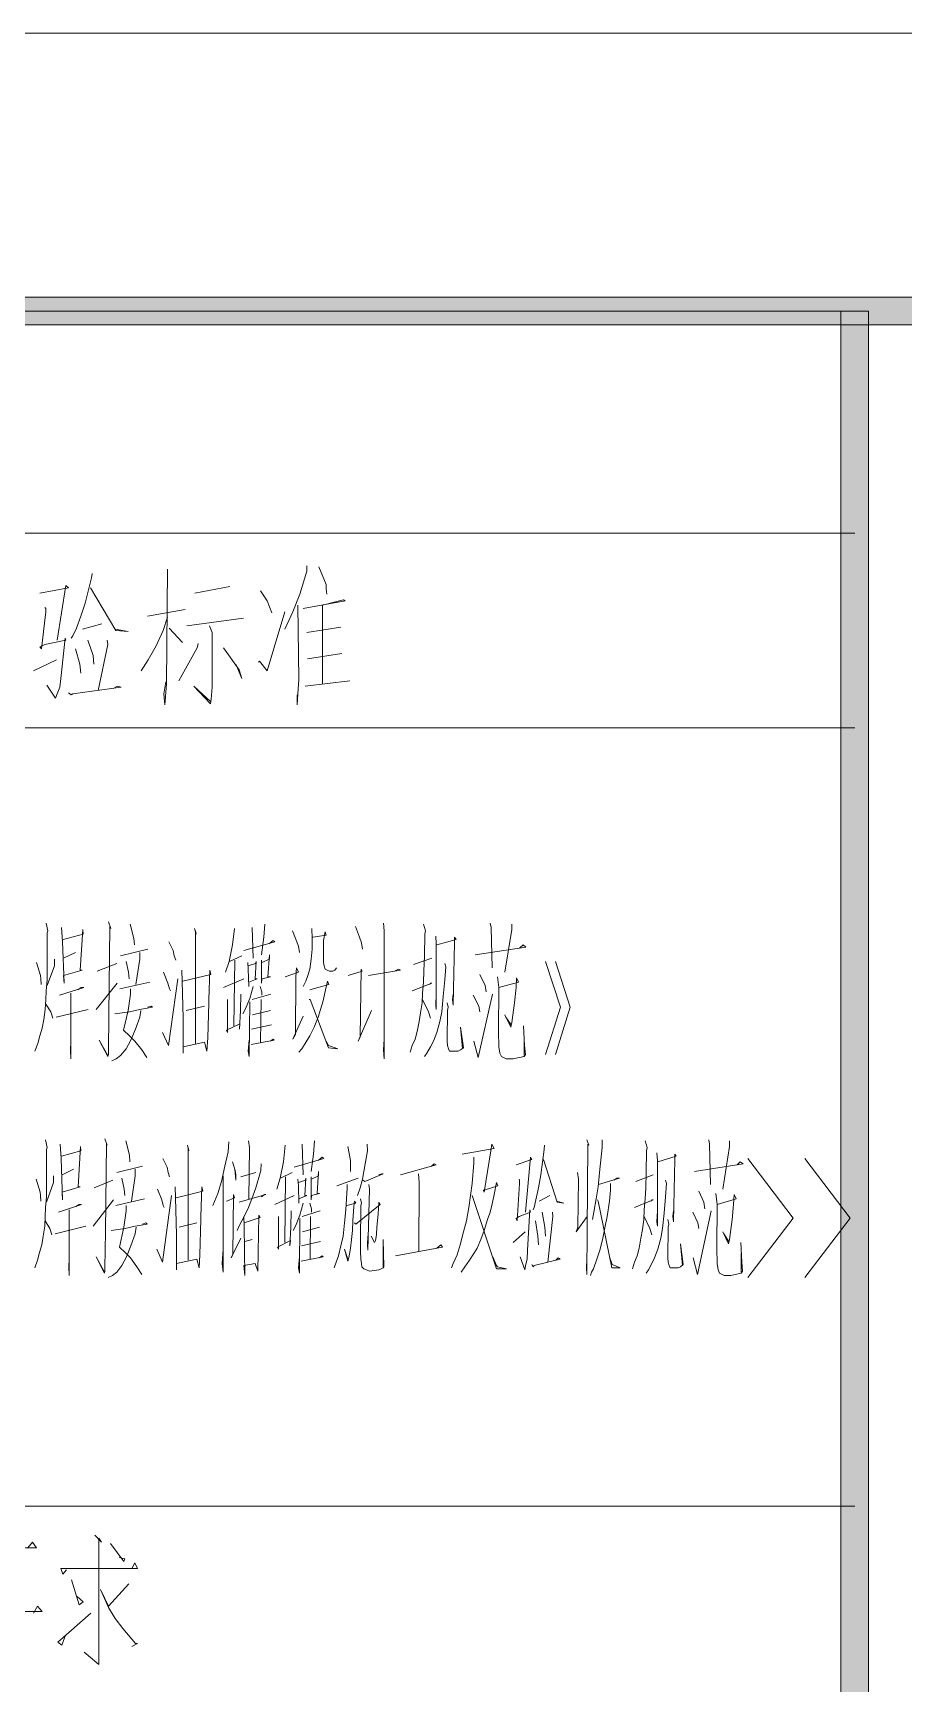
# Model space of a CAD drawing. Header units: millimetres. Extents: x 0 to 829, y 0 to 586.
# Drawn here: x 740.8 to 771.7, y 527.1 to 585.6 of the extents above; entities that cross this region are included whole.
import ezdxf

# ---------------------------------------------------------------- set-up
doc = ezdxf.new("R2010")
doc.units = ezdxf.units.MM

msp = doc.modelspace()

# ---------------------------------------------------------------- hatches: boundary and pattern name
h = msp.add_hatch(color=0)
h.dxf.hatch_style = 2
h.paths.add_polyline_path([(819.788528, 576.266028), (818.80075, 575.281778), (25.142472, 575.281778), (24.154694, 576.266028)])
h = msp.add_hatch(color=0)
h.dxf.hatch_style = 2
h.paths.add_polyline_path([(770.449028, 9.860139), (769.464778, 9.860139), (769.464778, 575.772139), (770.449028, 575.772139)])

# ---------------------------------------------------------------- linework, layer by layer
at = {"color": 0, "lineweight": 0}
for points in [[(0, 0), (0, 585.632278), (829.154778, 585.632278), (829.154778, 0)], [(819.788528, 576.266028), (818.80075, 575.281778), (25.142472, 575.281778), (24.154694, 576.266028)], [(770.449028, 9.860139), (769.464778, 9.860139), (769.464778, 575.772139), (770.449028, 575.772139)]]:
    msp.add_lwpolyline(points, close=True, dxfattribs=at)
for points in [[(622.070694, 575.772139), (769.958667, 575.772139)], [(769.958667, 567.887556), (622.070694, 567.887556)], [(742.914722, 566.462333), (742.882972, 566.307111), (742.66425, 565.414583), (742.509028, 564.948917), (742.353806, 564.522056), (742.230333, 564.250417), (742.166833, 564.172806)], [(745.58525, 566.617556), (745.5535, 562.542972), (745.49, 561.805667), (745.45825, 562.193722), (745.52175, 562.620583)], [(750.520611, 566.733972), (750.520611, 566.539944), (750.273667, 565.725028), (750.023194, 565.104139), (749.7445, 564.48325)], [(750.954528, 566.695167), (751.205, 566.074278), (751.205, 565.919056), (751.23675, 565.725028)], [(741.052056, 565.763833), (742.075111, 565.957861), (741.983389, 566.035472), (741.672944, 564.095194)], [(742.851222, 565.957861), (743.750806, 564.444444), (744.18825, 564.405639), (743.722583, 564.48325)], [(746.548333, 565.763833), (747.790111, 565.996667)], [(748.876667, 565.841444), (749.123611, 565.492194), (749.278833, 565.065333)], [(741.2355, 565.259361), (741.26725, 565.220556), (741.26725, 565.104139), (741.112028, 563.78475), (741.052056, 563.862361), (741.2355, 563.939972), (741.983389, 564.095194), (741.951639, 564.172806), (741.796417, 562.737), (741.764667, 562.426556), (741.672944, 562.193722), (741.609444, 562.0385), (741.299, 562.504167)], [(744.869111, 564.948917), (746.206139, 565.18175)], [(748.813167, 563.319083), (748.844917, 563.357889), (749.123611, 563.008639), (749.7445, 565.104139)], [(750.210167, 565.336972), (750.241917, 562.698194), (750.210167, 562.193722), (750.178417, 561.805667), (750.178417, 562.154917)], [(750.397139, 565.220556), (751.889389, 565.492194), (751.825889, 565.531), (751.547194, 565.453389), (751.081528, 565.336972), (751.081528, 562.542972)], [(743.256917, 564.677278), (742.572528, 564.48325)], [(745.58525, 564.910111), (745.430028, 564.444444), (745.179556, 563.901167), (744.900861, 563.396694), (744.653917, 563.008639)], [(745.645222, 564.522056), (746.110889, 564.017583)], [(746.266111, 564.599667), (748.284, 564.871306)], [(747.073972, 564.599667), (747.169222, 564.366833), (747.169222, 562.426556), (747.137472, 561.999694), (747.105722, 561.844472), (746.516583, 562.465361), (747.105722, 561.922083)], [(750.520611, 564.366833), (751.734167, 564.560861)], [(742.7595, 564.095194), (742.942944, 563.551917), (742.974694, 563.241472)], [(743.440361, 564.095194), (743.472111, 563.939972), (743.129917, 562.310139)], [(746.671806, 563.978778), (746.640056, 563.823556), (745.987417, 562.659389)], [(740.833333, 563.008639), (741.641194, 563.396694)], [(742.322056, 563.78475), (742.477278, 563.241472), (742.509028, 562.931028)], [(747.571389, 563.823556), (748.128778, 563.047444), (748.224028, 562.737), (748.005306, 563.241472)], [(750.552361, 563.4355), (751.762389, 563.629528)], [(742.075111, 562.232528), (742.166833, 562.154917), (742.230333, 562.193722), (743.937778, 562.426556), (743.814306, 562.465361), (743.659083, 562.38775)], [(750.460639, 562.465361), (752.044611, 562.659389)], [(769.958667, 560.983694), (622.070694, 560.983694)], [(741.284889, 554.062194), (741.337806, 553.790556), (741.320167, 553.712944), (741.320167, 552.587583), (741.320167, 552.044306), (741.284889, 551.65625), (741.26725, 551.345806), (741.249611, 550.996556), (741.196694, 550.647306), (741.143778, 550.336861), (741.055583, 550.065222), (740.988556, 549.793583), (740.882722, 549.521944)], [(743.486222, 554.101), (743.570889, 553.868167), (743.539139, 553.945778), (743.503861, 550.802528), (743.486222, 549.521944), (743.486222, 549.405528), (743.468583, 549.327917), (743.154611, 549.91), (743.468583, 549.366722)], [(744.255278, 554.023389), (744.392861, 553.518917), (744.4105, 553.286083)], [(749.038944, 554.023389), (749.003667, 553.557722), (748.919, 552.936833)], [(753.247583, 554.062194), (753.265222, 553.790556), (753.265222, 549.250306), (753.247583, 549.56075), (753.265222, 549.948806)], [(754.662222, 554.023389), (754.732778, 553.790556), (754.715139, 553.674139), (754.6975, 552.898028), (754.679861, 552.35475), (754.662222, 551.966694), (754.630472, 551.578639), (754.612833, 551.229389), (754.559917, 550.880139), (754.507, 550.569694), (754.436444, 550.220444), (754.365889, 549.948806), (754.263583, 549.715972), (754.193028, 549.483139)], [(757.022306, 554.062194), (757.057583, 553.906972), (757.092861, 552.471167)], [(757.791361, 554.023389), (757.791361, 553.829361), (757.544417, 552.315944)], [(741.824639, 553.906972), (741.859917, 553.4025), (741.912833, 551.927889), (741.895194, 552.199528), (742.558417, 552.393556), (742.487861, 552.393556), (742.576056, 553.829361), (742.593694, 553.674139), (741.877556, 553.480111)], [(745.634639, 553.4025), (745.789861, 553.092056), (745.825139, 552.898028), (745.878056, 552.742806)], [(746.541278, 553.868167), (746.594194, 553.674139), (746.576556, 553.790556), (746.576556, 549.793583)], [(747.955917, 553.868167), (747.885361, 553.286083), (747.765417, 552.704), (747.641944, 552.315944)], [(748.287528, 553.092056), (749.388194, 553.4025), (749.335278, 553.441306), (749.180056, 553.324889)], [(748.583861, 553.906972), (748.619139, 552.820417)], [(750.016139, 553.790556), (750.227806, 553.247278), (750.263083, 553.014444)], [(750.700528, 553.868167), (750.718167, 553.518917), (750.718167, 553.130861), (750.682889, 552.781611), (750.629972, 552.432361), (750.559417, 552.199528), (750.488861, 552.0055), (750.400667, 551.811472)], [(750.732278, 553.557722), (751.205, 553.635333), (751.169722, 553.75175), (751.116806, 553.441306), (751.116806, 553.169667), (751.116806, 552.936833), (751.116806, 552.665194), (751.134444, 552.548778), (751.169722, 552.432361), (751.240278, 552.393556), (751.328472, 552.35475), (751.448417, 552.35475), (751.518972, 552.393556), (751.571889, 552.471167)], [(752.25275, 553.945778), (752.393861, 553.557722), (752.464417, 553.363694), (752.499694, 553.130861)], [(755.099667, 553.596528), (755.117306, 553.324889), (755.117306, 551.384611), (755.117306, 550.996556), (755.099667, 551.151778), (755.117306, 551.539833)], [(755.134944, 553.286083), (755.815806, 553.480111), (755.762889, 553.557722), (755.762889, 553.363694), (755.731139, 551.733861), (755.7135, 551.151778), (755.695861, 551.345806), (755.7135, 551.539833)], [(741.895194, 552.820417), (742.315, 553.014444)], [(743.920139, 552.898028), (744.883222, 553.130861)], [(744.604528, 553.014444), (744.604528, 552.781611), (744.463417, 551.889083)], [(747.783056, 552.704), (748.216972, 552.898028)], [(748.919, 552.742806), (748.919, 551.927889), (748.933111, 552.083111), (749.232972, 552.160722), (749.144778, 552.160722), (749.197694, 552.936833), (749.197694, 552.781611), (748.933111, 552.665194)], [(754.312972, 552.587583), (754.962083, 552.820417)], [(756.496667, 552.936833), (758.295833, 553.208472), (758.193528, 553.286083), (758.070056, 553.169667)], [(740.935639, 552.665194), (741.073222, 552.199528), (741.090861, 552.083111), (741.1085, 551.889083)], [(741.581222, 552.781611), (741.581222, 552.548778), (741.320167, 551.850278)], [(743.084056, 552.35475), (743.782556, 552.626389)], [(744.114167, 552.704), (744.202361, 552.315944), (744.22, 552.083111)], [(745.440611, 552.315944), (745.599361, 551.927889), (745.652278, 551.733861), (745.687556, 551.65625)], [(746.086194, 552.393556), (746.103833, 552.0055), (746.139111, 550.686111), (746.139111, 549.832389), (746.139111, 549.444333), (746.139111, 549.677167), (746.890528, 549.832389), (746.978722, 549.521944), (747.014, 549.987611), (747.049278, 551.229389), (747.049278, 551.345806), (747.084556, 552.393556), (747.119833, 552.238333), (746.121472, 552.0055)], [(747.973556, 552.742806), (747.938278, 550.414472)], [(748.428639, 552.665194), (748.446278, 552.432361), (748.463917, 551.811472), (748.463917, 551.966694), (748.76025, 552.083111), (748.689694, 552.083111), (748.724972, 552.704), (748.707333, 552.626389), (748.446278, 552.548778)], [(749.755083, 552.160722), (750.227806, 552.315944), (750.15725, 552.471167), (750.139611, 552.160722), (750.121972, 550.104028), (750.033778, 549.948806), (750.400667, 550.763722)], [(751.991694, 552.199528), (752.482056, 552.35475), (752.446778, 552.432361), (752.4115, 550.026417), (752.340944, 549.871194), (752.813667, 550.95775)], [(752.707833, 552.199528), (753.843778, 552.393556), (753.773222, 552.432361), (753.632111, 552.35475)], [(755.413639, 552.626389), (755.448917, 552.509972), (755.413639, 552.044306), (755.36425, 551.462222), (755.311333, 550.918944), (755.240778, 550.569694), (755.134944, 550.181639), (755.015, 549.871194), (754.909167, 549.677167), (754.785694, 549.444333), (754.6975, 549.327917)], [(756.655417, 552.238333), (756.845917, 551.850278), (756.881194, 551.617444)], [(758.994333, 549.405528), (759.519972, 551.074167), (758.994333, 552.704)], [(759.343583, 552.704), (759.869222, 551.074167), (759.343583, 549.405528)], [(741.757611, 551.501028), (742.611333, 551.772667), (742.523139, 551.772667), (742.403194, 551.695056)], [(743.048778, 550.996556), (743.800194, 551.927889)], [(743.888389, 551.733861), (744.953778, 551.966694)], [(744.269389, 551.733861), (744.269389, 551.539833), (744.184722, 550.95775), (744.025972, 550.25925), (744.237639, 550.065222), (744.428139, 549.871194), (744.671556, 549.56075), (744.847944, 549.289111)], [(745.405333, 550.181639), (745.617, 549.715972), (745.948611, 552.083111)], [(748.287528, 552.083111), (747.571389, 551.772667)], [(748.619139, 551.811472), (748.499194, 551.384611), (748.340444, 550.996556), (748.25225, 550.841333)], [(748.866083, 551.811472), (748.933111, 551.617444), (748.933111, 551.501028)], [(750.629972, 551.695056), (751.310833, 551.889083), (751.257917, 552.0055), (751.187361, 551.695056), (751.099167, 551.307), (751.0145, 550.996556), (750.926306, 550.724917), (750.785194, 550.375667), (750.629972, 550.065222), (750.471222, 549.793583), (750.351278, 549.599556), (750.245444, 549.483139)], [(754.263583, 551.65625), (754.962083, 551.927889), (754.909167, 551.927889), (754.891528, 551.889083)], [(758.211167, 550.414472), (758.242917, 549.715972), (758.278194, 549.405528), (758.228806, 549.327917), (757.844278, 549.250306), (757.597333, 549.250306), (757.424472, 549.327917), (757.371556, 549.444333), (757.336278, 549.677167), (757.318639, 550.220444), (757.336278, 551.772667), (757.283361, 552.160722), (757.336278, 551.772667), (758.034778, 551.966694), (757.964222, 552.121917), (757.946583, 551.772667), (757.893667, 551.229389), (757.791361, 550.530889), (757.756083, 550.375667), (757.544417, 550.802528)], [(741.26725, 551.190583), (741.440111, 550.918944), (741.510667, 550.686111)], [(742.15625, 551.578639), (742.15625, 549.250306), (742.138611, 549.56075), (742.15625, 549.832389)], [(743.712, 550.841333), (744.237639, 550.918944), (744.604528, 550.996556), (745.056083, 551.074167), (745.003167, 551.112972), (744.883222, 551.074167)], [(746.890528, 551.112972), (746.244944, 550.95775)], [(747.7125, 551.345806), (747.7125, 550.181639), (747.677222, 550.25925), (748.149944, 550.492083), (748.132306, 550.298056), (748.167583, 550.95775), (748.185222, 551.539833)], [(748.499194, 551.268194), (748.481556, 549.327917), (748.446278, 549.521944), (748.481556, 549.91)], [(748.583861, 551.345806), (749.250611, 551.539833)], [(748.901361, 551.345806), (748.883722, 549.832389)], [(750.612333, 551.345806), (750.647611, 551.345806), (751.293194, 549.638361), (751.624806, 549.599556), (751.293194, 549.715972), (751.205, 549.871194)], [(754.630472, 551.345806), (754.838611, 550.918944), (754.909167, 550.686111)], [(755.501833, 551.229389), (755.537111, 551.074167), (755.519472, 550.95775), (755.501833, 549.871194), (755.519472, 549.715972), (755.55475, 549.599556), (755.590028, 549.521944), (755.660583, 549.521944), (755.886361, 549.521944), (755.974556, 549.56075), (756.080389, 549.638361), (755.974556, 550.375667), (756.045111, 549.599556)], [(756.429639, 551.501028), (756.620139, 551.112972), (756.655417, 550.918944)], [(756.447278, 549.871194), (756.6025, 549.289111), (757.1105, 551.539833)], [(741.634139, 550.724917), (742.770083, 550.996556)], [(744.636278, 550.95775), (744.604528, 550.724917), (744.445778, 550.298056), (744.287028, 549.91), (744.114167, 549.599556), (743.920139, 549.366722), (743.764917, 549.250306), (743.606167, 549.172694)], [(748.6015, 550.802528), (749.232972, 550.95775)], [(757.579694, 550.724917), (757.773722, 550.453278)], [(748.552111, 549.754778), (749.370556, 549.91), (749.335278, 549.948806), (749.232972, 549.871194)], [(749.26825, 550.453278), (748.566222, 550.298056)], [(758.228806, 550.026417), (758.228806, 549.366722)], [(741.260194, 546.375167), (741.313111, 546.103528), (741.295472, 546.025917), (741.295472, 544.900556), (741.295472, 544.357278), (741.260194, 543.969222), (741.246083, 543.658778), (741.228444, 543.309528), (741.179056, 542.960278), (741.129667, 542.649833), (741.045, 542.378194), (740.977972, 542.106556), (740.879194, 541.834917)], [(743.366278, 546.413972), (743.447417, 546.181139), (743.415667, 546.25875), (743.380389, 543.1155), (743.366278, 541.834917), (743.366278, 541.7185), (743.348639, 541.640889), (743.048778, 542.222972), (743.348639, 541.679694)], [(760.454833, 546.375167), (760.521861, 546.181139), (760.490111, 546.219944), (760.454833, 541.602083), (760.440722, 541.834917), (760.454833, 542.145361)], [(761.005167, 546.375167), (761.005167, 546.103528), (760.906389, 545.211), (760.857, 544.706528), (760.789972, 544.279667), (760.705306, 543.814), (760.655917, 543.542361)], [(764.779889, 546.375167), (764.811639, 546.219944), (764.846917, 544.784139)], [(741.778778, 546.219944), (741.814056, 545.715472), (741.863444, 544.240861), (741.845806, 544.5125), (742.480806, 544.706528), (742.413778, 544.706528), (742.498444, 546.142333), (742.512556, 545.987111), (741.828167, 545.793083)], [(744.100056, 546.336361), (744.234111, 545.831889), (744.248222, 545.599056)], [(746.287278, 546.181139), (746.336667, 545.987111), (746.319028, 546.103528), (746.319028, 542.106556)], [(747.754833, 546.297556), (747.737194, 545.948306), (747.620778, 545.443833), (747.504361, 544.900556), (747.370306, 544.473694), (747.186861, 544.046833)], [(748.456861, 546.336361), (748.488611, 546.103528), (748.470972, 544.279667)], [(749.758611, 546.181139), (749.691583, 545.599056), (749.575167, 545.016972), (749.455222, 544.628917)], [(750.358333, 546.219944), (750.390083, 545.133389)], [(750.79225, 546.336361), (750.7605, 545.870694), (750.675833, 545.249806)], [(751.977583, 546.142333), (752.076361, 545.637861), (752.076361, 545.443833), (752.076361, 545.249806)], [(752.661972, 546.219944), (752.679611, 545.987111), (752.594944, 545.521444), (752.496167, 544.978167), (752.4115, 544.667722), (752.326833, 544.396083)], [(756.034528, 545.870694), (757.166944, 546.064722), (757.085806, 546.219944), (757.050528, 545.987111), (756.934111, 545.249806), (756.817694, 544.5125), (756.782417, 544.590111), (756.817694, 544.590111), (757.301, 544.745333), (757.251611, 544.86175), (757.166944, 544.434889), (757.085806, 544.046833), (757.018778, 543.775194), (756.934111, 543.542361), (756.817694, 543.154306), (756.701278, 542.843861), (756.567222, 542.533417), (756.450806, 542.339389), (756.299111, 542.106556), (756.133306, 541.873722), (755.99925, 541.679694)], [(758.955528, 546.181139), (758.937889, 546.025917), (758.821472, 545.133389), (758.736806, 544.667722), (758.652139, 544.240861), (758.585111, 543.969222), (758.553361, 543.891611)], [(762.525639, 546.336361), (762.592667, 546.103528), (762.575028, 545.987111), (762.557389, 545.211), (762.543278, 544.667722), (762.525639, 544.279667), (762.493889, 543.891611), (762.47625, 543.542361), (762.426861, 543.193111), (762.373944, 542.882667), (762.306917, 542.533417), (762.243417, 542.261778), (762.141111, 542.028944), (762.074083, 541.796111)], [(762.941917, 545.9095), (762.959556, 545.637861), (762.959556, 543.697583), (762.959556, 543.309528), (762.941917, 543.46475), (762.959556, 543.852806)], [(762.977194, 545.599056), (763.626306, 545.793083), (763.576917, 545.870694), (763.576917, 545.676667), (763.545167, 544.046833), (763.527528, 543.46475), (763.509889, 543.658778), (763.527528, 543.852806)], [(765.513667, 546.336361), (765.513667, 546.142333), (765.280833, 544.628917)], [(741.845806, 545.133389), (742.247972, 545.327417)], [(743.782556, 545.211), (744.699778, 545.443833)], [(744.431667, 545.327417), (744.431667, 545.094583), (744.301139, 544.202056)], [(745.419444, 545.715472), (745.567611, 545.405028), (745.602889, 545.211), (745.652278, 545.055778)], [(747.888889, 545.599056), (747.987667, 545.288611), (748.005306, 545.133389), (748.005306, 544.939361), (747.970028, 545.327417)], [(748.904889, 545.521444), (748.890778, 545.288611), (748.721444, 544.667722), (748.573278, 544.279667), (748.456861, 543.969222), (748.305167, 543.658778), (748.139361, 543.348333), (748.054694, 543.154306)], [(748.721444, 545.211), (748.18875, 545.055778)], [(749.589278, 545.016972), (750.009083, 545.211)], [(750.076111, 545.405028), (751.127389, 545.715472), (751.074472, 545.754278), (750.926306, 545.637861)], [(750.675833, 545.055778), (750.675833, 544.240861), (750.693472, 544.396083), (750.975694, 544.473694), (750.891028, 544.473694), (750.943944, 545.249806), (750.943944, 545.094583), (750.693472, 544.978167)], [(753.847306, 545.133389), (755.113778, 545.482639), (755.04675, 545.521444), (754.947972, 545.443833)], [(756.450806, 545.754278), (756.450806, 545.56025), (756.383778, 544.822944), (756.334389, 544.396083), (756.267361, 543.969222), (756.182694, 543.503556), (756.083917, 543.1155), (755.9675, 542.649833), (755.851083, 542.300583), (755.717028, 541.990139), (755.65, 541.834917)], [(757.953639, 545.482639), (758.503972, 545.676667), (758.454583, 545.754278), (758.28525, 543.814)], [(758.92025, 545.676667), (759.403556, 544.16325), (759.639917, 544.124444), (759.389444, 544.202056)], [(760.123222, 545.211), (760.154972, 544.978167), (760.137333, 543.270722), (760.073833, 543.1155), (760.472472, 543.658778)], [(764.278944, 545.249806), (765.996972, 545.521444), (765.898194, 545.599056), (765.781778, 545.482639)], [(766.162778, 545.708417), (767.7785, 543.595278), (766.162778, 541.485667)], [(768.184194, 545.708417), (769.796389, 543.595278), (768.184194, 541.485667)], [(740.928583, 544.978167), (741.062639, 544.5125), (741.07675, 544.396083), (741.094389, 544.202056)], [(741.545944, 545.094583), (741.545944, 544.86175), (741.295472, 544.16325)], [(742.98175, 544.667722), (743.6485, 544.939361)], [(743.966, 545.016972), (744.050667, 544.628917), (744.064778, 544.396083)], [(745.232472, 544.628917), (745.384167, 544.240861), (745.433556, 544.046833), (745.468833, 543.969222)], [(745.853361, 544.706528), (745.867472, 544.318472), (745.90275, 542.999083), (745.90275, 542.145361), (745.90275, 541.757306), (745.90275, 541.990139), (746.618889, 542.145361), (746.703556, 541.834917), (746.735306, 542.300583), (746.770583, 543.542361), (746.770583, 543.658778), (746.802333, 544.706528), (746.837611, 544.551306), (745.885111, 544.318472)], [(747.55375, 545.094583), (747.55375, 541.679694), (747.522, 541.990139), (747.55375, 542.494611)], [(749.772722, 545.055778), (749.740972, 542.727444)], [(750.206639, 544.978167), (750.224278, 544.745333), (750.241917, 544.124444), (750.241917, 544.279667), (750.524139, 544.396083), (750.457111, 544.396083), (750.492389, 545.016972), (750.47475, 544.939361), (750.224278, 544.86175)], [(751.959944, 544.784139), (751.959944, 544.667722), (751.910556, 543.891611), (751.861167, 543.425944), (751.811778, 542.960278), (751.727111, 542.611028), (751.642444, 542.261778), (751.561306, 542.028944), (751.494278, 541.834917)], [(751.593056, 544.745333), (752.344472, 545.016972)], [(752.510278, 544.939361), (752.577306, 544.900556), (753.229944, 545.172194), (753.180556, 545.172194), (753.07825, 545.133389)], [(752.729, 544.784139), (752.746639, 544.628917), (752.693722, 542.455806), (752.679611, 542.649833), (752.693722, 542.960278)], [(754.482306, 545.172194), (754.514056, 544.86175), (754.496417, 542.417)], [(758.052417, 544.978167), (758.070056, 544.939361), (758.070056, 544.822944), (757.985389, 543.503556), (757.953639, 543.581167), (758.052417, 543.658778), (758.454583, 543.814), (758.436944, 543.891611), (758.352278, 542.455806), (758.334639, 542.145361), (758.28525, 541.912528), (758.2535, 541.757306), (758.087694, 542.222972)], [(761.290917, 544.822944), (761.290917, 544.590111), (761.255639, 544.202056), (761.1745, 543.658778), (761.107472, 543.309528), (761.022806, 542.882667), (760.924028, 542.494611), (760.807611, 542.145361), (760.691194, 541.796111), (760.624167, 541.679694), (760.588889, 541.563278)], [(760.874639, 544.784139), (761.608417, 545.016972), (761.52375, 545.016972), (761.407333, 544.939361)], [(762.1905, 544.900556), (762.807861, 545.133389)], [(763.241778, 544.939361), (763.277056, 544.822944), (763.241778, 544.357278), (763.192389, 543.775194), (763.143, 543.231917), (763.075972, 542.882667), (762.977194, 542.494611), (762.860778, 542.184167), (762.758472, 541.990139), (762.642056, 541.757306), (762.557389, 541.640889)], [(741.71175, 543.814), (742.530194, 544.085639), (742.445528, 544.085639), (742.329111, 544.008028)], [(742.946472, 543.309528), (743.666139, 544.240861)], [(743.747278, 544.046833), (744.766806, 544.279667)], [(744.114167, 544.046833), (744.114167, 543.852806), (744.033028, 543.270722), (743.881333, 542.572222), (744.082417, 542.378194), (744.265861, 542.184167), (744.498694, 541.873722), (744.668028, 541.602083)], [(745.200722, 542.494611), (745.401806, 542.028944), (745.719306, 544.396083)], [(747.670167, 544.202056), (747.687806, 544.202056), (747.955917, 544.318472), (747.920639, 544.434889), (747.903, 542.300583), (747.8395, 542.184167), (748.18875, 542.882667)], [(748.121722, 544.16325), (749.074222, 544.434889), (749.021306, 544.434889), (748.922528, 544.357278)], [(750.076111, 544.396083), (749.391722, 544.085639)], [(750.390083, 544.124444), (750.273667, 543.697583), (750.1255, 543.309528), (750.040833, 543.154306)], [(750.626444, 544.124444), (750.693472, 543.930417), (750.693472, 543.814)], [(751.942306, 544.046833), (752.259806, 544.124444), (752.210417, 544.202056), (752.192778, 544.008028), (752.161028, 543.503556), (752.143389, 543.154306), (752.111639, 542.843861), (752.076361, 542.533417), (752.026972, 542.261778), (751.995222, 542.106556), (751.977583, 542.06775), (751.861167, 542.494611), (751.977583, 542.145361)], [(752.210417, 543.425944), (752.259806, 543.387139), (753.127639, 544.085639), (753.07825, 544.16325), (753.060611, 543.736389), (753.011222, 543.270722), (752.993583, 542.999083), (752.961833, 542.805056), (752.930083, 542.727444), (752.810139, 542.960278)], [(752.429139, 544.279667), (752.460889, 544.124444), (752.44325, 544.046833), (752.429139, 542.727444), (752.429139, 542.417), (752.44325, 542.145361), (752.460889, 541.990139), (752.478528, 541.873722), (752.545556, 541.796111), (752.644333, 541.757306), (752.746639, 541.7185), (753.07825, 541.757306), (753.162917, 541.796111), (753.229944, 541.834917), (753.261694, 541.873722), (753.229944, 542.843861), (753.229944, 541.873722)], [(756.383778, 544.396083), (757.251611, 541.796111), (757.600861, 541.796111), (757.283361, 541.873722), (757.251611, 541.912528), (757.117556, 542.222972)], [(759.138972, 544.396083), (758.768556, 544.202056)], [(760.839361, 544.240861), (760.857, 544.202056), (761.340306, 541.834917), (761.640167, 541.834917), (761.357944, 541.951333), (761.255639, 542.222972)], [(762.141111, 543.969222), (762.807861, 544.240861), (762.758472, 544.240861), (762.744361, 544.202056)], [(764.427111, 544.551306), (764.610556, 544.16325), (764.645833, 543.930417)], [(765.912306, 542.727444), (765.947583, 542.028944), (765.979333, 541.7185), (765.929944, 541.640889), (765.563056, 541.563278), (765.330222, 541.563278), (765.164417, 541.640889), (765.1115, 541.757306), (765.07975, 541.990139), (765.062111, 542.533417), (765.07975, 544.085639), (765.030361, 544.473694), (765.07975, 544.085639), (765.7465, 544.279667), (765.679472, 544.434889), (765.661833, 544.085639), (765.612444, 543.542361), (765.513667, 542.843861), (765.478389, 542.688639), (765.280833, 543.1155)], [(741.246083, 543.503556), (741.411889, 543.231917), (741.478917, 542.999083)], [(742.096278, 543.891611), (742.096278, 541.563278), (742.078639, 541.873722), (742.096278, 542.145361)], [(748.287528, 543.658778), (748.305167, 543.309528), (748.322806, 541.563278), (748.287528, 541.912528), (748.689694, 541.990139), (748.788472, 541.7185), (748.82375, 543.697583), (748.873139, 543.619972), (748.305167, 543.425944)], [(749.52225, 543.658778), (749.52225, 542.494611), (749.4905, 542.572222), (749.942056, 542.805056), (749.924417, 542.611028), (749.956167, 543.270722), (749.973806, 543.852806)], [(750.273667, 543.581167), (750.259556, 541.640889), (750.224278, 541.834917), (750.259556, 542.222972)], [(750.358333, 543.658778), (750.993333, 543.852806)], [(750.658194, 543.658778), (750.640556, 542.145361)], [(758.638028, 543.503556), (758.719167, 542.960278), (758.736806, 542.649833)], [(758.870861, 543.814), (758.969639, 543.270722), (758.987278, 542.960278)], [(759.23775, 543.814), (759.255389, 543.658778), (759.071944, 542.028944)], [(762.493889, 543.658778), (762.691444, 543.231917), (762.758472, 542.999083)], [(763.326444, 543.542361), (763.361722, 543.387139), (763.344083, 543.270722), (763.326444, 542.184167), (763.344083, 542.028944), (763.375833, 541.912528), (763.411111, 541.834917), (763.478139, 541.834917), (763.693333, 541.834917), (763.778, 541.873722), (763.876778, 541.951333), (763.778, 542.688639), (763.845028, 541.912528)], [(764.211917, 543.814), (764.395361, 543.425944), (764.427111, 543.231917)], [(764.229556, 542.184167), (764.377722, 541.602083), (764.861028, 543.852806)], [(741.595333, 543.037889), (742.681889, 543.309528)], [(744.466944, 543.270722), (744.431667, 543.037889), (744.2835, 542.611028), (744.131806, 542.222972), (743.966, 541.912528), (743.782556, 541.679694), (743.630861, 541.563278), (743.482694, 541.485667)], [(743.581472, 543.154306), (744.082417, 543.231917), (744.431667, 543.309528), (744.865583, 543.387139), (744.816194, 543.425944), (744.699778, 543.387139)], [(746.618889, 543.425944), (746.001528, 543.270722)], [(750.375972, 543.1155), (750.975694, 543.270722)], [(757.837222, 542.727444), (758.271139, 543.1155)], [(765.312583, 543.037889), (765.496028, 542.76625)], [(748.587389, 542.843861), (748.322806, 542.76625)], [(750.323056, 542.06775), (751.10975, 542.222972), (751.074472, 542.261778), (750.975694, 542.184167)], [(751.007444, 542.76625), (750.340694, 542.611028)], [(753.663861, 542.261778), (755.3325, 542.572222), (755.283111, 542.649833), (755.131417, 542.533417)], [(765.929944, 542.339389), (765.929944, 541.679694)], [(758.503972, 541.951333), (758.553361, 541.873722), (758.585111, 541.912528), (759.505861, 542.145361), (759.438833, 542.184167), (759.354167, 542.106556)], [(769.958667, 533.378833), (622.070694, 533.378833)], [(743.002917, 532.348722), (743.246333, 532.101778), (743.144028, 532.249944), (743.144028, 527.766139), (742.625444, 528.207111)], [(738.448556, 531.904222), (740.935639, 531.904222), (740.794528, 532.101778), (740.625194, 531.904222)], [(743.556778, 532.052389), (744.040083, 531.413861), (744.075361, 531.512639), (743.867222, 531.562028)], [(742.004556, 531.117528), (741.866972, 530.969361), (741.796417, 531.166917), (744.523389, 531.166917), (744.421083, 531.364472), (744.31525, 531.166917)], [(742.177417, 530.771806), (742.452583, 529.882806), (742.590167, 529.981583), (742.382028, 530.179139)], [(744.212944, 530.623639), (743.486222, 529.833417), (743.211056, 530.426083), (743.486222, 529.784028), (743.729639, 529.392444), (744.004806, 529.046722), (744.452833, 528.503444), (744.523389, 528.503444), (744.31525, 528.404667)], [(738.381528, 529.639389), (738.243944, 529.491222), (738.106361, 529.639389), (741.14025, 529.639389), (740.967389, 529.833417), (740.829806, 529.59)], [(741.969278, 528.799778), (741.831694, 528.454056), (741.694111, 528.552833), (742.865333, 529.59)]]:
    msp.add_lwpolyline(points, dxfattribs=at)

doc.saveas('drawing.dxf')
